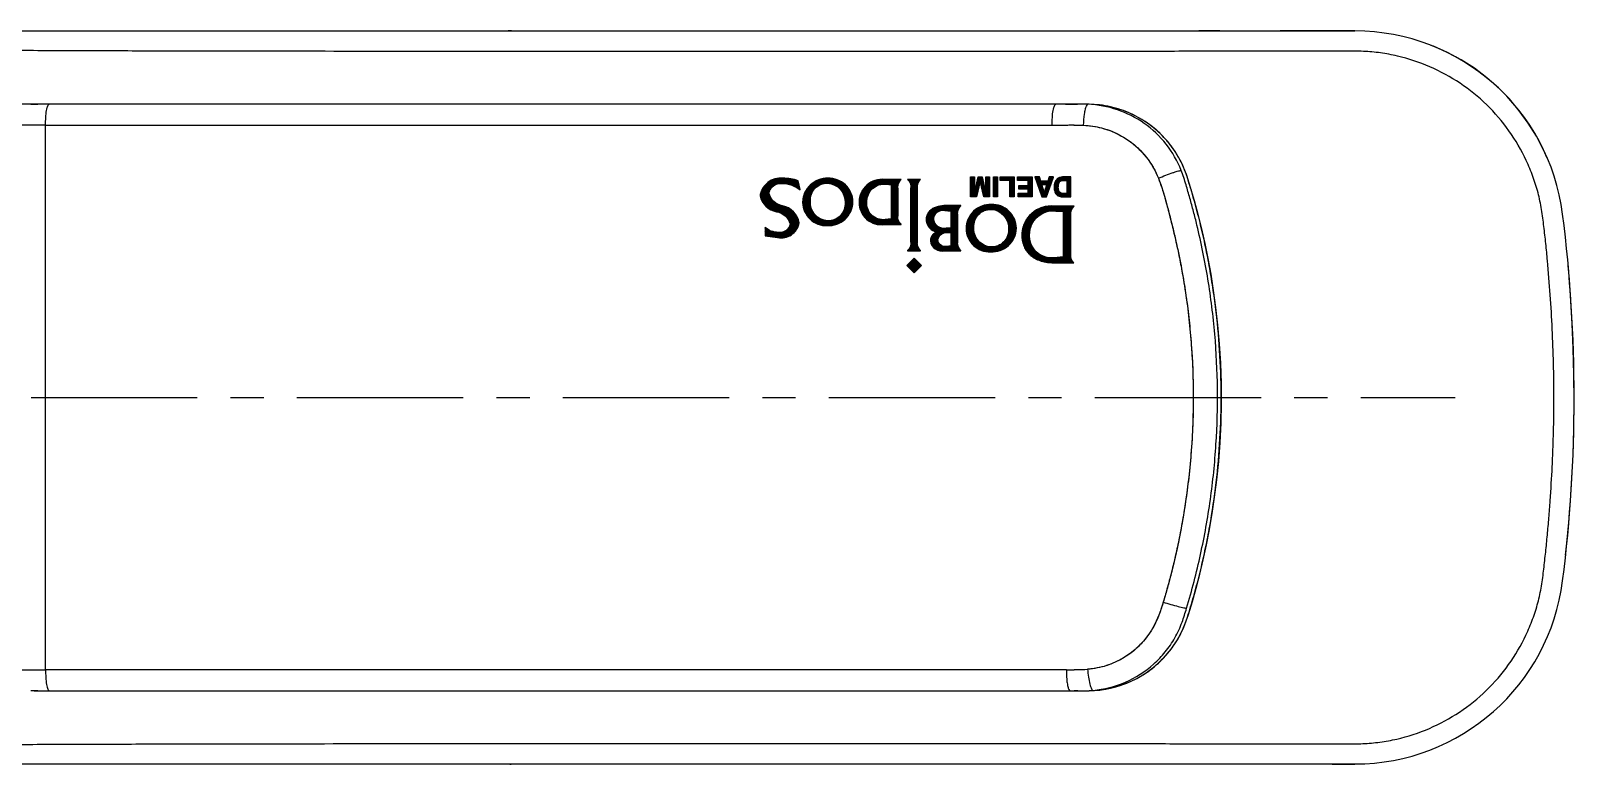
# Model space of a CAD drawing. Header units: millimetres. Extents: x 13335 to 13929, y 3069 to 3489.
# Drawn here: x 13509.6 to 13583.3, y 3342.8 to 3377.8 of the extents above; entities that cross this region are included whole.
import ezdxf

# ---------------------------------------------------------------- set-up
doc = ezdxf.new("R2010")
doc.units = ezdxf.units.MM
doc.header["$LTSCALE"] = 0.25
doc.linetypes.add('CENTER', pattern=[50.8, 31.75, -6.35, 6.35, -6.35])
for name, color, linetype in [('06_ALL_SURFS', 7, 'Continuous'), ('07_ALL_FEATURES', 7, 'Continuous'), ('CENTER', 1, 'CENTER'), ('D', 2, 'Continuous'), ('DWG', 7, 'Continuous'), ('LAYER_1', 160, 'Continuous'), ('기본값', 7, 'Continuous')]:
    doc.layers.add(name, color=color, linetype=linetype)
pattern_1 = [(45, (-873.3370506, -596.911696), (-0.00531108553, 0.00531108553), [])]

# ---------------------------------------------------------------- blocks, each defined once
blk = doc.blocks.new('A$C223B7B8F')
at = {"layer": 'D'}
h = blk.add_hatch(dxfattribs=at)
h.set_pattern_fill('ANSI31', color=256, scale=0.060088, angle=720, style=0)
h.set_pattern_definition(pattern_1)
h.paths.add_polyline_path([(295.428, 514.405), (295.463, 514.394), (295.498, 514.383), (295.534, 514.372), (295.57, 514.363), (295.607, 514.354), (295.645, 514.345), (295.684, 514.338), (295.722, 514.331), (295.762, 514.325), (295.802, 514.319), (295.842, 514.315), (295.884, 514.311), (295.925, 514.307), (295.967, 514.305), (296.01, 514.303), (296.097, 514.301), (297.048, 514.301, -0.236351), (296.913, 514.715), (296.914, 514.788), (296.915, 514.851), (296.915, 516.428), (296.914, 516.499), (296.914, 516.565, -0.243656), (297.072, 517.007), (296.118, 517.007, 0.439642), (294.573, 515.629), (294.574, 515.591), (294.575, 515.553), (294.577, 515.516), (294.58, 515.479), (294.584, 515.443), (294.588, 515.407), (294.594, 515.372), (294.6, 515.337), (294.607, 515.302), (294.615, 515.269), (294.624, 515.235), (294.633, 515.202), (294.644, 515.17), (294.655, 515.138), (294.667, 515.107), (294.679, 515.076), (294.693, 515.046), (294.707, 515.016), (294.722, 514.987), (294.737, 514.958), (294.754, 514.93), (294.771, 514.902), (294.789, 514.875), (294.808, 514.849), (294.827, 514.823), (294.847, 514.798), (294.868, 514.773), (294.889, 514.749), (294.912, 514.725), (294.935, 514.702), (294.958, 514.68), (294.983, 514.658), (295.008, 514.637), (295.033, 514.616), (295.06, 514.596), (295.087, 514.577), (295.115, 514.558), (295.143, 514.54), (295.172, 514.522), (295.202, 514.505), (295.232, 514.489), (295.263, 514.474), (295.295, 514.459), (295.327, 514.444), (295.36, 514.431), (295.394, 514.418)])
h.paths.add_polyline_path([(296.129, 514.539, -0.483453), (294.945, 515.68, -0.445778), (296.203, 516.769), (296.527, 516.739), (296.546, 516.735), (296.546, 514.59), (296.528, 514.586)], flags=16)
h.paths.add_polyline_path([(293.082, 514.819, 0.421392), (294.311, 515.946, 0.424465), (293.115, 517.082, 0.419676), (291.91, 515.929, 0.42023)])
h.paths.add_polyline_path([(293.105, 515.055, -0.422983), (292.283, 515.995, -0.443438), (293.099, 516.846, -0.412579), (293.937, 515.916, -0.44388)], flags=16)
h.paths.add_polyline_path([(290.205, 515.349, 0.448313), (290.89, 514.875), (291.666, 514.875), (291.666, 514.884, -0.295214), (291.522, 515.333), (291.522, 516.568, -0.289977), (291.666, 517.02), (291.666, 517.03), (291.126, 517.03, 0.113927), (290.392, 516.928, 0.285244), (289.999, 516.355, 0.373228), (290.533, 515.775, 0.323791)])
h.paths.add_polyline_path([(291.188, 515.101), (290.968, 515.078, -0.453804), (290.562, 515.402, -0.413868), (291.08, 515.742), (291.188, 515.742)], flags=16)
h.paths.add_polyline_path([(291.188, 515.959), (290.959, 515.946, -0.446221), (290.362, 516.384, -0.476995), (290.903, 516.794), (291.188, 516.768)], flags=16)
h.paths.add_polyline_path([(289.263, 515.336, -0.2882), (289.119, 514.884), (289.119, 514.875), (289.687, 514.875), (289.687, 514.937, -0.248324), (289.597, 515.336), (289.597, 517.822, -0.245344), (289.687, 518.217), (289.687, 518.28), (289.119, 518.28), (289.119, 518.27, -0.290315), (289.263, 517.822)])
h.paths.add_polyline_path([(289.085, 514.166), (289.43, 513.822), (289.687, 514.079), (289.687, 514.254), (289.43, 514.511)])
h.paths.add_polyline_path([(289.687, 514.079), (289.775, 514.166), (289.687, 514.254)])
h.paths.add_polyline_path([(289.687, 514.875), (289.741, 514.875), (289.741, 514.884, -0.04335), (289.687, 514.937)])
h.paths.add_polyline_path([(288.011, 516.127), (288.813, 516.127), (288.813, 516.136, -0.310287), (288.669, 516.575), (288.669, 517.81, -0.280542), (288.813, 518.272), (288.813, 518.282), (288.027, 518.282, 0.44276), (286.799, 517.185, 0.459325)])
h.paths.add_polyline_path([(288.04, 516.362, -0.48581), (287.172, 517.224, -0.453578), (288.096, 518.046), (288.335, 518.023), (288.335, 516.398)], flags=16)
h.paths.add_polyline_path([(285.278, 516.071, 0.421405), (286.506, 517.198, 0.424441), (285.31, 518.334, 0.419716), (284.105, 517.181, 0.420245)])
h.paths.add_polyline_path([(285.301, 516.307, -0.423026), (284.478, 517.247, -0.443471), (285.294, 518.098, -0.412591), (286.132, 517.168, -0.443865)], flags=16)
h.paths.add_polyline_path([(282.314, 515.587), (282.911, 515.501, 0.42075), (283.935, 516.203, 0.317457), (283.149, 517.016, -0.298738), (282.497, 517.625, -0.38441), (283.12, 518.086, -0.161999), (283.995, 517.778), (283.893, 518.216, 0.086778), (283.166, 518.336, 0.406659), (282.071, 517.495, 0.296431), (282.856, 516.737, -0.2788), (283.51, 516.157, -0.426893), (282.945, 515.751, -0.173483), (282.314, 515.983)])
h = blk.add_hatch(dxfattribs=at)
h.set_pattern_fill('ANSI31', color=256, scale=0.057227, angle=720, style=0)
h.set_pattern_definition([(45, (-758.2974646, -589.4941255), (-0.005058176696, 0.005058176696), [])])
h.paths.add_polyline_path([(289.687, 518.217, -0.043414), (289.741, 518.27), (289.741, 518.28), (289.687, 518.28)])
h = blk.add_hatch(dxfattribs=at)
h.set_pattern_fill('ANSI31', color=256, scale=0.060088, angle=720, style=0)
h.set_pattern_definition(pattern_1)
h.paths.add_polyline_path([(296.148, 518.125), (296.123, 518.019), (296.115, 517.9), (296.117, 517.849), (296.123, 517.797), (296.133, 517.744), (296.148, 517.69), (296.17, 517.639), (296.2, 517.591), (296.245, 517.539), (296.299, 517.499), (296.36, 517.471), (296.403, 517.461), (296.451, 517.454), (296.507, 517.451), (296.913, 517.451), (296.913, 518.395), (296.507, 518.395), (296.376, 518.375), (296.271, 518.316), (296.19, 518.219)])
h.paths.add_polyline_path([(296.722, 517.613), (296.54, 517.613), (296.46, 517.622), (296.4, 517.648), (296.359, 517.691), (296.335, 517.75), (296.319, 517.824), (296.314, 517.913), (296.318, 517.98), (296.328, 518.04), (296.344, 518.094), (296.391, 518.171), (296.456, 518.217), (296.54, 518.233), (296.722, 518.233)], flags=16)
h.paths.add_polyline_path([(295.528, 517.451), (295.752, 517.451), (296.089, 518.395), (295.882, 518.395), (295.818, 518.2), (295.472, 518.2), (295.41, 518.395), (295.196, 518.395)])
h.paths.add_polyline_path([(295.765, 518.038), (295.642, 517.667), (295.524, 518.038)], flags=16)
h.paths.add_polyline_path([(294.431, 517.818), (294.876, 517.818), (294.876, 517.618), (294.39, 517.618), (294.39, 517.451), (295.069, 517.451), (295.069, 518.395), (294.365, 518.395), (294.365, 518.226), (294.876, 518.226), (294.876, 517.98), (294.431, 517.98)])
h.paths.add_polyline_path([(294.003, 517.451), (294.199, 517.451), (294.199, 518.395), (293.534, 518.395), (293.534, 518.226), (294.003, 518.226)])
h.paths.add_polyline_path([(293.22, 517.451), (293.416, 517.451), (293.416, 518.395), (293.22, 518.395)])
h.paths.add_polyline_path([(292.854, 517.736), (292.854, 517.71), (292.854, 517.679), (292.855, 517.649), (292.855, 517.623), (292.855, 517.603), (292.677, 518.395), (292.486, 518.395), (292.306, 517.603), (292.306, 517.623), (292.306, 517.649), (292.307, 517.679), (292.307, 517.71), (292.307, 517.736), (292.307, 517.757), (292.307, 518.395), (292.125, 518.395), (292.125, 517.451), (292.408, 517.451), (292.579, 518.193), (292.75, 517.451), (293.036, 517.451), (293.036, 518.395), (292.854, 518.395)])
at = {"layer": '06_ALL_SURFS', "color": 7, "linetype": 'Continuous'}
for p, q in [((247.952, 494.867), (247.952, 520.867)), ((247.952, 494.867), (247.952, 520.867)), ((247.952, 520.867), (296.017, 520.867)), ((296.698, 494.866), (247.952, 494.867))]:
    blk.add_line(p, q, dxfattribs=at)
blk.add_arc((295.625, 561.476), 66.619, 270.92279, 271.79553, dxfattribs=at)
for points, knots in [([(247.952, 520.867), (247.34, 520.862), (246.148, 520.864), (244.411, 520.881), (243.287, 520.939), (242.743, 520.977)], [0, 0, 0, 0, 0.352555, 0.685924, 1, 1, 1, 1]), ([(296.017, 520.867), (296.202, 520.87), (296.553, 520.873), (297.053, 520.88), (297.369, 520.872), (297.518, 520.865)], [0, 0, 0, 0, 0.369757, 0.700879, 1, 1, 1, 1]), ([(297.518, 520.865), (297.665, 520.858), (297.952, 520.83), (298.371, 520.744), (298.77, 520.618), (299.156, 520.451), (299.525, 520.244), (299.87, 519.998), (300.185, 519.719), (300.467, 519.412), (300.713, 519.08), (300.924, 518.722), (301.041, 518.469), (301.094, 518.339)], [0, 0, 0, 0, 0.095509, 0.186508, 0.276335, 0.36673, 0.458457, 0.550315, 0.64117, 0.730941, 0.819773, 0.908892, 1, 1, 1, 1]), ([(301.094, 518.339), (301.152, 518.191), (301.263, 517.88), (301.409, 517.381), (301.56, 516.832), (301.716, 516.225), (301.878, 515.556), (302.042, 514.818), (302.204, 513.999), (302.36, 513.09), (302.502, 512.078), (302.625, 510.947), (302.718, 509.678), (302.765, 508.278), (302.752, 506.81), (302.676, 505.384), (302.553, 504.081), (302.402, 502.925), (302.234, 501.896), (302.055, 500.974), (301.873, 500.145), (301.688, 499.398), (301.507, 498.724), (301.385, 498.298), (301.325, 498.096)], [0, 0, 0, 0, 0.023167, 0.048224, 0.07583, 0.106264, 0.139635, 0.176264, 0.216659, 0.261358, 0.310886, 0.365792, 0.427317, 0.496438, 0.570207, 0.641452, 0.704829, 0.761077, 0.811496, 0.856992, 0.898141, 0.935391, 0.96922, 1, 1, 1, 1]), ([(301.325, 498.096), (301.27, 497.911), (301.156, 497.564), (300.953, 497.083), (300.716, 496.671), (300.453, 496.307), (300.154, 495.98), (299.812, 495.688), (299.435, 495.432), (299.032, 495.218), (298.611, 495.056), (298.169, 494.945), (297.867, 494.904), (297.712, 494.89)], [0, 0, 0, 0, 0.111834, 0.211944, 0.302654, 0.38751, 0.472008, 0.559332, 0.648006, 0.736369, 0.823233, 0.909686, 1, 1, 1, 1]), ([(242.743, 494.756), (243.287, 494.794), (244.411, 494.852), (246.148, 494.869), (247.34, 494.871), (247.952, 494.867)], [0, 0, 0, 0, 0.314071, 0.64744, 1, 1, 1, 1])]:
    blk.add_open_spline(points, degree=3, knots=knots, dxfattribs=at)
at = {"layer": '07_ALL_FEATURES', "color": 7, "linetype": 'Continuous'}
for p, q in [((226.591, 525.368), (310.475, 525.366)), ((270.111, 525.368), (270.038, 525.368)), ((270.165, 525.367), (270.111, 525.368)), ((304.034, 525.367), (303.028, 525.367)), ((310.475, 525.37), (306.907, 525.367)), ((296.191, 521.867), (246.239, 521.867)), ((247.252, 521.866), (247.583, 521.866)), ((297.224, 521.867), (296.212, 521.867)), ((296.662, 521.867), (296.563, 521.867)), ((297.46, 521.868), (297.224, 521.867)), ((297.253, 521.867), (297.224, 521.867)), ((297.627, 521.866), (297.46, 521.868)), ((297.638, 521.867), (297.627, 521.867)), ((297.638, 521.866), (297.627, 521.866)), ((297.638, 521.866), (297.627, 521.866)), ((297.659, 521.783), (297.701, 521.849)), ((297.701, 521.849), (297.73, 521.863)), ((247.952, 520.867), (296.017, 520.867)), ((296.698, 494.866), (247.952, 494.867)), ((247.582, 493.867), (247.252, 493.867)), ((247.41, 493.867), (247.541, 493.867)), ((247.541, 493.868), (247.712, 493.868)), ((247.582, 493.867), (297.639, 493.866)), ((296.816, 493.92), (296.843, 493.88)), ((296.843, 493.88), (296.872, 493.867)), ((297.245, 493.867), (297.464, 493.867)), ((297.464, 493.867), (297.787, 493.874)), ((297.482, 493.866), (297.535, 493.867)), ((297.787, 493.874), (297.971, 493.886)), ((297.787, 493.869), (298.043, 493.879)), ((310.475, 490.367), (226.592, 490.367)), ((270.116, 490.366), (270.157, 490.366)), ((270.157, 490.366), (270.186, 490.367)), ((309.39, 490.365), (310.475, 490.364))]:
    blk.add_line(p, q, dxfattribs=at)
for points in [[(270.202, 525.367), (270.2, 525.367), (270.165, 525.367)], [(319.647, 519.33), (319.506, 519.657), (319.15, 520.337), (318.756, 520.968), (318.326, 521.56), (317.853, 522.119), (317.339, 522.644), (316.78, 523.134), (316.183, 523.582), (315.557, 523.982), (314.905, 524.333), (314.238, 524.632), (314.123, 524.673)], [(297.787, 493.873), (298.048, 493.88), (298.588, 493.944), (299.104, 494.065), (299.592, 494.235), (300.058, 494.451), (300.504, 494.718), (300.928, 495.037), (301.332, 495.415), (301.704, 495.852), (302.037, 496.349), (302.315, 496.901), (302.531, 497.5), (302.718, 498.128), (302.9, 498.772), (303.073, 499.437), (303.237, 500.123), (303.39, 500.832), (303.532, 501.565), (303.662, 502.325), (303.78, 503.116), (303.884, 503.942), (303.972, 504.811), (304.04, 505.714), (304.087, 506.648), (304.109, 507.599), (304.102, 508.553), (304.069, 509.499), (304.013, 510.421), (303.935, 511.314), (303.84, 512.162), (303.729, 512.974), (303.606, 513.751), (303.47, 514.499), (303.323, 515.222), (303.164, 515.921), (302.996, 516.598), (302.818, 517.254), (302.634, 517.891), (302.44, 518.509), (302.197, 519.089), (301.892, 519.618), (301.539, 520.088), (301.149, 520.499), (300.736, 520.849), (300.301, 521.144), (299.846, 521.388), (299.369, 521.583), (298.867, 521.731), (298.341, 521.827), (297.787, 521.864), (297.627, 521.865)], [(320.539, 500.338), (320.6, 500.912), (320.691, 501.904), (320.771, 502.927), (320.839, 504), (320.892, 505.142), (320.929, 506.35), (320.945, 507.657), (320.937, 508.971), (320.906, 510.206), (320.857, 511.379), (320.794, 512.47), (320.718, 513.506), (320.66, 514.169)]]:
    blk.add_lwpolyline(points, dxfattribs=at)
for centre, radius, start, end in [((310.475, 515.367), 9.997, 7.18075, 90), ((295.968, 356.005), 165.862, 89.76007, 89.92295), ((296.864, 566.706), 44.841, 269.74272, 270.46037), ((297.484, 503.761), 18.106, 89.54578, 89.75795), ((297.542, 510.332), 11.535, 88.86689, 89.52496), ((297.463, 514.992), 6.876, 87.77411, 88.54352), ((250.946, 507.867), 70, 352.81925, 7.18075), ((310.475, 500.367), 9.997, 270, 352.81925), ((295.642, 560.751), 65.893, 270.91798, 271.80034), ((297.11, 416.692), 77.175, 89.90043, 90.03275), ((297.456, 514.102), 20.236, 270.1399, 270.51865), ((297.539, 505.056), 11.189, 270.51319, 271.26973)]:
    blk.add_arc(centre, radius, start, end, dxfattribs=at)
for points, knots in [([(228.517, 490.461), (229.306, 490.48), (230.576, 490.514), (232.363, 490.583), (233.628, 490.648), (234.682, 490.72), (235.491, 490.79), (236.303, 490.872), (237.119, 490.938), (237.936, 490.986), (239.026, 491.048), (240.387, 491.125), (242.022, 491.199), (244.204, 491.272), (246.934, 491.311), (250.211, 491.321), (254.581, 491.329), (260.045, 491.34), (266.601, 491.345), (273.157, 491.348), (279.713, 491.349), (285.176, 491.348), (289.547, 491.346), (292.825, 491.346), (296.103, 491.344), (299.381, 491.342), (302.113, 491.34), (304.298, 491.34), (305.937, 491.34), (307.303, 491.34), (308.396, 491.338), (309.216, 491.34), (310.035, 491.333), (310.855, 491.329), (311.672, 491.402), (312.748, 491.599), (314.053, 492.025), (315.5, 492.809), (316.785, 493.838), (317.858, 495.086), (318.552, 496.27), (318.974, 497.279), (319.227, 498.06), (319.397, 498.863), (319.498, 499.676), (319.589, 500.49), (319.67, 501.306), (319.743, 502.122), (319.822, 503.212), (319.891, 504.302), (319.935, 505.394), (319.972, 506.486), (319.982, 507.852), (319.969, 509.491), (319.907, 511.129), (319.811, 512.765), (319.703, 514.127), (319.594, 515.214), (319.503, 516.029), (319.4, 516.842), (319.235, 517.646), (318.986, 518.428), (318.564, 519.436), (317.876, 520.624), (316.806, 521.875), (315.525, 522.909), (314.079, 523.695), (312.776, 524.128), (311.701, 524.329), (310.884, 524.404), (310.064, 524.401), (308.972, 524.394), (307.606, 524.395), (305.967, 524.394), (304.328, 524.393), (302.142, 524.393), (299.41, 524.392), (296.132, 524.389), (292.854, 524.388), (289.576, 524.387), (285.206, 524.386), (279.742, 524.384), (273.186, 524.385), (266.63, 524.388), (261.166, 524.393), (256.796, 524.399), (253.518, 524.406), (250.24, 524.412), (246.963, 524.422), (244.233, 524.461), (242.051, 524.534), (240.689, 524.595), (239.599, 524.652), (238.783, 524.7), (237.965, 524.746), (237.148, 524.793), (236.332, 524.858), (235.519, 524.941), (234.711, 525.011), (233.656, 525.083), (232.39, 525.149), (230.599, 525.218), (229.326, 525.253), (228.534, 525.271)], [0, 0, 0, 0, 0.011422, 0.018387, 0.025874, 0.029748, 0.033672, 0.037617, 0.041566, 0.045515, 0.049463, 0.057356, 0.065248, 0.073142, 0.088941, 0.10475, 0.120561, 0.152182, 0.183804, 0.215425, 0.247047, 0.278669, 0.29448, 0.310291, 0.326102, 0.341912, 0.357723, 0.365629, 0.373534, 0.38144, 0.385392, 0.389345, 0.393298, 0.397251, 0.401202, 0.405155, 0.413051, 0.420948, 0.428845, 0.436741, 0.444638, 0.448591, 0.452543, 0.456494, 0.460446, 0.464399, 0.468351, 0.472304, 0.476257, 0.484162, 0.488114, 0.492067, 0.499972, 0.507877, 0.515782, 0.523687, 0.531592, 0.535545, 0.539498, 0.54345, 0.547401, 0.551353, 0.555306, 0.563203, 0.571099, 0.578996, 0.586892, 0.594789, 0.598742, 0.602694, 0.606646, 0.610599, 0.618505, 0.62641, 0.634316, 0.642221, 0.658032, 0.673843, 0.689654, 0.705464, 0.721275, 0.752897, 0.784519, 0.816141, 0.847762, 0.863573, 0.879384, 0.895194, 0.911004, 0.926803, 0.934696, 0.942588, 0.946535, 0.950482, 0.954429, 0.958378, 0.962327, 0.966273, 0.970198, 0.974073, 0.981569, 0.988544, 1, 1, 1, 1]), ([(247.952, 520.867), (247.952, 520.99), (247.96, 521.226), (247.988, 521.506), (248.026, 521.693), (248.056, 521.786), (248.084, 521.845), (248.114, 521.867), (248.126, 521.867)], [0, 0, 0, 0, 0.35472, 0.683285, 0.81088, 0.905399, 0.965514, 1, 1, 1, 1]), ([(296.017, 520.867), (296.017, 520.99), (296.024, 521.226), (296.053, 521.506), (296.091, 521.693), (296.121, 521.787), (296.149, 521.846), (296.179, 521.867), (296.191, 521.867)], [0, 0, 0, 0, 0.354716, 0.683334, 0.810943, 0.905453, 0.965539, 1, 1, 1, 1]), ([(297.519, 520.865), (297.525, 521.044), (297.546, 521.3), (297.601, 521.606), (297.637, 521.733), (297.659, 521.783)], [0, 0, 0, 0, 0.576603, 0.824278, 1, 1, 1, 1]), ([(302.183, 518.71), (302.006, 519.159), (301.518, 520.007), (300.456, 521.008), (299.16, 521.665), (298.206, 521.844), (297.73, 521.863)], [0, 0, 0, 0, 0.251527, 0.501839, 0.751295, 1, 1, 1, 1]), ([(298.043, 493.879), (298.73, 493.921), (299.763, 494.217), (300.919, 494.986), (301.532, 495.613), (301.937, 496.182), (302.196, 496.64), (302.403, 497.124), (302.56, 497.626), (302.708, 498.13), (302.901, 498.805), (303.12, 499.655), (303.351, 500.682), (303.617, 502.061), (303.873, 503.799), (304.056, 505.898), (304.111, 508.006), (304.039, 510.112), (303.873, 511.861), (303.678, 513.252), (303.501, 514.291), (303.293, 515.323), (303.094, 516.178), (302.918, 516.857), (302.778, 517.364), (302.629, 517.869), (302.481, 518.374), (302.301, 518.868), (302.066, 519.339), (301.783, 519.781), (301.347, 520.326), (300.701, 520.917), (299.798, 521.448), (298.972, 521.726), (298.289, 521.843), (297.943, 521.861), (297.77, 521.864)], [0, 0, 0, 0, 0.061457, 0.092448, 0.123559, 0.139177, 0.154807, 0.170441, 0.18611, 0.201794, 0.217469, 0.248826, 0.280196, 0.311576, 0.374338, 0.437104, 0.49987, 0.562636, 0.625402, 0.656788, 0.688171, 0.719548, 0.750915, 0.766594, 0.78227, 0.797948, 0.813633, 0.829279, 0.84491, 0.860536, 0.876141, 0.907216, 0.938183, 0.969103, 0.984559, 1, 1, 1, 1]), ([(247.952, 520.867), (247.52, 520.867), (245.784, 520.862), (244.044, 520.881), (242.743, 520.977)], [0, 0, 0, 0, 0.248639, 1, 1, 1, 1]), ([(296.017, 520.867), (296.267, 520.871), (296.768, 520.878), (297.268, 520.876), (297.518, 520.865)], [0, 0, 0, 0, 0.500025, 1, 1, 1, 1]), ([(297.518, 520.865), (297.71, 520.855), (298.092, 520.813), (298.837, 520.619), (299.707, 520.181), (300.559, 519.378), (300.949, 518.697), (301.094, 518.339)], [0, 0, 0, 0, 0.124584, 0.249249, 0.498495, 0.748702, 1, 1, 1, 1]), ([(301.094, 518.339), (301.209, 518.386), (301.441, 518.476), (301.723, 518.579), (301.927, 518.646), (302.042, 518.681), (302.123, 518.702), (302.167, 518.71), (302.183, 518.71)], [0, 0, 0, 0, 0.325203, 0.647133, 0.78088, 0.886236, 0.958818, 1, 1, 1, 1]), ([(301.094, 518.339), (301.25, 517.941), (301.487, 517.116), (301.807, 515.874), (302.088, 514.62), (302.321, 513.356), (302.504, 512.084), (302.684, 510.379), (302.788, 508.237), (302.719, 505.665), (302.367, 502.256), (301.816, 499.735), (301.325, 498.096)], [0, 0, 0, 0, 0.062433, 0.12492, 0.187422, 0.249938, 0.312467, 0.375005, 0.500078, 0.625156, 0.750212, 1, 1, 1, 1]), ([(302.439, 497.806), (302.692, 498.654), (303.14, 500.37), (303.607, 502.985), (303.877, 505.623), (303.947, 508.265), (303.84, 510.46), (303.655, 512.205), (303.467, 513.511), (303.229, 514.811), (302.989, 515.888), (302.774, 516.746), (302.627, 517.279), (302.506, 517.703), (302.38, 518.148), (302.271, 518.484), (302.183, 518.71)], [0, 0, 0, 0, 0.125037, 0.250278, 0.375114, 0.499428, 0.623334, 0.685324, 0.747439, 0.809689, 0.872083, 0.903338, 0.934659, 0.950199, 0.965691, 1, 1, 1, 1]), ([(301.325, 498.096), (301.203, 497.681), (300.976, 497.065), (300.495, 496.343), (300.05, 495.871), (299.531, 495.483), (298.962, 495.177), (298.35, 494.974), (297.925, 494.909), (297.712, 494.89)], [0, 0, 0, 0, 0.251309, 0.376809, 0.501959, 0.626828, 0.751417, 0.875763, 1, 1, 1, 1]), ([(297.971, 493.886), (298.5, 493.932), (299.554, 494.198), (300.697, 494.931), (301.44, 495.711), (301.901, 496.384), (302.229, 497.094), (302.372, 497.581), (302.439, 497.806)], [0, 0, 0, 0, 0.251557, 0.504378, 0.6316, 0.759656, 0.888915, 1, 1, 1, 1]), ([(301.325, 498.096), (301.444, 498.059), (301.682, 497.988), (302.01, 497.898), (302.247, 497.838), (302.38, 497.813), (302.423, 497.806), (302.439, 497.806)], [0, 0, 0, 0, 0.324785, 0.646531, 0.885861, 0.958676, 1, 1, 1, 1]), ([(242.743, 494.756), (243.179, 494.788), (244.914, 494.881), (246.652, 494.867), (247.952, 494.867)], [0, 0, 0, 0, 0.251608, 1, 1, 1, 1]), ([(247.952, 494.867), (247.952, 494.744), (247.96, 494.507), (247.988, 494.228), (248.026, 494.041), (248.056, 493.947), (248.084, 493.888), (248.114, 493.867), (248.126, 493.867)], [0, 0, 0, 0, 0.354662, 0.683242, 0.810856, 0.905392, 0.965515, 1, 1, 1, 1]), ([(296.698, 494.866), (296.698, 494.77), (296.702, 494.581), (296.724, 494.313), (296.758, 494.092), (296.793, 493.965), (296.816, 493.92)], [0, 0, 0, 0, 0.299498, 0.594185, 0.838835, 1, 1, 1, 1]), ([(297.712, 494.89), (297.722, 494.767), (297.75, 494.529), (297.809, 494.216), (297.872, 494.006), (297.927, 493.908), (297.959, 493.886), (297.971, 493.886)], [0, 0, 0, 0, 0.350444, 0.678562, 0.902993, 0.964757, 1, 1, 1, 1])]:
    blk.add_open_spline(points, degree=3, knots=knots, dxfattribs=at)
at = {"layer": 'LAYER_1', "color": 0, "linetype": 'Continuous'}
for points in [[(292.408, 517.451), (292.125, 517.451), (292.125, 518.395), (292.307, 518.395), (292.307, 517.757), (292.307, 517.736), (292.307, 517.71), (292.307, 517.679), (292.306, 517.649), (292.306, 517.623), (292.306, 517.603), (292.486, 518.395), (292.677, 518.395), (292.855, 517.603), (292.855, 517.623), (292.855, 517.649), (292.854, 517.679), (292.854, 517.71), (292.854, 517.736), (292.854, 518.395), (293.036, 518.395), (293.036, 517.451), (292.75, 517.451), (292.579, 518.193), (292.408, 517.451)], [(293.22, 518.395), (293.416, 518.395), (293.416, 517.451), (293.22, 517.451), (293.22, 518.395)], [(294.199, 517.451), (294.003, 517.451), (294.003, 518.226), (293.534, 518.226), (293.534, 518.395), (294.199, 518.395), (294.199, 517.451)], [(294.39, 517.618), (294.876, 517.618), (294.876, 517.818), (294.431, 517.818), (294.431, 517.98), (294.876, 517.98), (294.876, 518.226), (294.365, 518.226), (294.365, 518.395), (295.069, 518.395), (295.069, 517.451), (294.39, 517.451), (294.39, 517.618)], [(296.089, 518.395), (295.882, 518.395), (295.818, 518.2), (295.472, 518.2), (295.41, 518.395), (295.196, 518.395), (295.528, 517.451), (295.752, 517.451), (296.089, 518.395)], [(296.507, 517.451), (296.913, 517.451), (296.913, 518.395), (296.507, 518.395), (296.376, 518.375), (296.271, 518.316), (296.19, 518.219), (296.148, 518.125), (296.123, 518.019), (296.115, 517.9), (296.117, 517.849), (296.123, 517.797), (296.133, 517.744), (296.148, 517.69), (296.17, 517.639), (296.2, 517.591), (296.245, 517.539), (296.299, 517.499), (296.36, 517.471), (296.403, 517.461), (296.451, 517.454), (296.507, 517.451)], [(296.54, 517.613), (296.46, 517.622), (296.4, 517.648), (296.359, 517.691), (296.335, 517.75), (296.319, 517.824), (296.314, 517.913), (296.318, 517.98), (296.328, 518.04), (296.344, 518.094), (296.391, 518.171), (296.456, 518.217), (296.54, 518.233), (296.722, 518.233), (296.722, 517.613), (296.54, 517.613)], [(295.642, 517.667), (295.524, 518.038), (295.765, 518.038), (295.642, 517.667)]]:
    blk.add_lwpolyline(points, dxfattribs=at)
at = {"layer": '기본값', "elevation": 283.295}
for points in [[(283.166, 518.336, 0.406659), (282.071, 517.495, 0.296431), (282.856, 516.737, -0.2788), (283.51, 516.157, -0.426893), (282.945, 515.751, -0.173483), (282.314, 515.983), (282.314, 515.587), (282.911, 515.501, 0.42075), (283.935, 516.203, 0.317457), (283.149, 517.016, -0.298738), (282.497, 517.625, -0.38441), (283.12, 518.086, -0.161999), (283.995, 517.778), (283.893, 518.216, 0.086778), (283.166, 518.336)], [(283.166, 518.336, 0.406659), (282.071, 517.495, 0.296431), (282.856, 516.737, -0.2788), (283.51, 516.157, -0.426893), (282.945, 515.751, -0.173483), (282.314, 515.983), (282.314, 515.587), (282.911, 515.501, 0.42075), (283.935, 516.203, 0.317457), (283.149, 517.016, -0.298738), (282.497, 517.625, -0.38441), (283.12, 518.086, -0.161999), (283.995, 517.778), (283.893, 518.216, 0.086778), (283.166, 518.336)], [(285.278, 516.071, 0.421405), (286.506, 517.198, 0.424441), (285.31, 518.334, 0.419716), (284.105, 517.181, 0.420245), (285.278, 516.071)], [(285.278, 516.071, 0.421405), (286.506, 517.198, 0.424441), (285.31, 518.334, 0.419716), (284.105, 517.181, 0.420245), (285.278, 516.071)], [(285.301, 516.307, -0.423026), (284.478, 517.247, -0.443471), (285.294, 518.098, -0.412591), (286.132, 517.168, -0.443865), (285.301, 516.307)], [(285.301, 516.307, -0.423026), (284.478, 517.247, -0.443471), (285.294, 518.098, -0.412591), (286.132, 517.168, -0.443865), (285.301, 516.307)], [(288.669, 517.81, -0.280542), (288.813, 518.272), (288.813, 518.282), (288.027, 518.282, 0.44276), (286.799, 517.185, 0.459325), (288.011, 516.127), (288.813, 516.127), (288.813, 516.136, -0.310287), (288.669, 516.575), (288.669, 517.81)], [(288.669, 517.81, -0.280542), (288.813, 518.272), (288.813, 518.282), (288.027, 518.282, 0.44276), (286.799, 517.185, 0.459325), (288.011, 516.127), (288.813, 516.127), (288.813, 516.136, -0.310287), (288.669, 516.575), (288.669, 517.81)], [(289.597, 515.336), (289.597, 517.822, -0.291867), (289.741, 518.27), (289.741, 518.28), (289.119, 518.28), (289.119, 518.27, -0.290315), (289.263, 517.822), (289.263, 515.336, -0.2882), (289.119, 514.884), (289.119, 514.875), (289.741, 514.875), (289.741, 514.884, -0.294848), (289.597, 515.336)], [(289.597, 515.336), (289.597, 517.822, -0.291867), (289.741, 518.27), (289.741, 518.28), (289.119, 518.28), (289.119, 518.27, -0.290315), (289.263, 517.822), (289.263, 515.336, -0.2882), (289.119, 514.884), (289.119, 514.875), (289.741, 514.875), (289.741, 514.884, -0.294848), (289.597, 515.336)], [(288.335, 516.398), (288.04, 516.362, -0.48581), (287.172, 517.224, -0.453578), (288.096, 518.046), (288.335, 518.023), (288.335, 516.398)], [(288.335, 516.398), (288.04, 516.362, -0.48581), (287.172, 517.224, -0.453578), (288.096, 518.046), (288.335, 518.023), (288.335, 516.398)], [(291.522, 515.333), (291.522, 516.568, -0.289977), (291.666, 517.02), (291.666, 517.03), (291.126, 517.03, 0.113927), (290.392, 516.928, 0.285244), (289.999, 516.355, 0.373228), (290.533, 515.775, 0.323791), (290.205, 515.349, 0.448313), (290.89, 514.875), (291.666, 514.875), (291.666, 514.884, -0.295214), (291.522, 515.333)], [(291.522, 515.333), (291.522, 516.568, -0.289977), (291.666, 517.02), (291.666, 517.03), (291.126, 517.03, 0.113927), (290.392, 516.928, 0.285244), (289.999, 516.355, 0.373228), (290.533, 515.775, 0.323791), (290.205, 515.349, 0.448313), (290.89, 514.875), (291.666, 514.875), (291.666, 514.884, -0.295214), (291.522, 515.333)], [(290.959, 515.946, -0.446221), (290.362, 516.384, -0.476995), (290.903, 516.794), (291.188, 516.768), (291.188, 515.959), (290.959, 515.946)], [(290.959, 515.946, -0.446221), (290.362, 516.384, -0.476995), (290.903, 516.794), (291.188, 516.768), (291.188, 515.959), (290.959, 515.946)], [(293.082, 514.819, 0.421392), (294.311, 515.946, 0.424465), (293.115, 517.082, 0.419676), (291.91, 515.929, 0.42023), (293.082, 514.819)], [(293.082, 514.819, 0.421392), (294.311, 515.946, 0.424465), (293.115, 517.082, 0.419676), (291.91, 515.929, 0.42023), (293.082, 514.819)], [(293.105, 515.055, -0.422983), (292.283, 515.995, -0.443438), (293.099, 516.846, -0.412579), (293.937, 515.916, -0.44388), (293.105, 515.055)], [(293.105, 515.055, -0.422983), (292.283, 515.995, -0.443438), (293.099, 516.846, -0.412579), (293.937, 515.916, -0.44388), (293.105, 515.055)], [(296.097, 514.301), (297.048, 514.301, -0.236351), (296.913, 514.715), (296.914, 514.788), (296.915, 514.851), (296.915, 516.428), (296.914, 516.499), (296.914, 516.565, -0.243656), (297.072, 517.007), (296.118, 517.007, 0.439642), (294.573, 515.629), (294.574, 515.591), (294.575, 515.553), (294.577, 515.516), (294.58, 515.479), (294.584, 515.443), (294.588, 515.407), (294.594, 515.372), (294.6, 515.337), (294.607, 515.302), (294.615, 515.269), (294.624, 515.235), (294.633, 515.202), (294.644, 515.17), (294.655, 515.138), (294.667, 515.107), (294.679, 515.076), (294.693, 515.046), (294.707, 515.016), (294.722, 514.987), (294.737, 514.958), (294.754, 514.93), (294.771, 514.902), (294.789, 514.875), (294.808, 514.849), (294.827, 514.823), (294.847, 514.798), (294.868, 514.773), (294.889, 514.749), (294.912, 514.725), (294.935, 514.702), (294.958, 514.68), (294.983, 514.658), (295.008, 514.637), (295.033, 514.616), (295.06, 514.596), (295.087, 514.577), (295.115, 514.558), (295.143, 514.54), (295.172, 514.522), (295.202, 514.505), (295.232, 514.489), (295.263, 514.474), (295.295, 514.459), (295.327, 514.444), (295.36, 514.431), (295.394, 514.418), (295.428, 514.405), (295.463, 514.394), (295.498, 514.383), (295.534, 514.372), (295.57, 514.363), (295.607, 514.354), (295.645, 514.345), (295.684, 514.338), (295.722, 514.331), (295.762, 514.325), (295.802, 514.319), (295.842, 514.315), (295.884, 514.311), (295.925, 514.307), (295.967, 514.305), (296.01, 514.303), (296.097, 514.301)], [(296.097, 514.301), (297.048, 514.301, -0.236351), (296.913, 514.715), (296.914, 514.788), (296.915, 514.851), (296.915, 516.428), (296.914, 516.499), (296.914, 516.565, -0.243656), (297.072, 517.007), (296.118, 517.007, 0.439642), (294.573, 515.629), (294.574, 515.591), (294.575, 515.553), (294.577, 515.516), (294.58, 515.479), (294.584, 515.443), (294.588, 515.407), (294.594, 515.372), (294.6, 515.337), (294.607, 515.302), (294.615, 515.269), (294.624, 515.235), (294.633, 515.202), (294.644, 515.17), (294.655, 515.138), (294.667, 515.107), (294.679, 515.076), (294.693, 515.046), (294.707, 515.016), (294.722, 514.987), (294.737, 514.958), (294.754, 514.93), (294.771, 514.902), (294.789, 514.875), (294.808, 514.849), (294.827, 514.823), (294.847, 514.798), (294.868, 514.773), (294.889, 514.749), (294.912, 514.725), (294.935, 514.702), (294.958, 514.68), (294.983, 514.658), (295.008, 514.637), (295.033, 514.616), (295.06, 514.596), (295.087, 514.577), (295.115, 514.558), (295.143, 514.54), (295.172, 514.522), (295.202, 514.505), (295.232, 514.489), (295.263, 514.474), (295.295, 514.459), (295.327, 514.444), (295.36, 514.431), (295.394, 514.418), (295.428, 514.405), (295.463, 514.394), (295.498, 514.383), (295.534, 514.372), (295.57, 514.363), (295.607, 514.354), (295.645, 514.345), (295.684, 514.338), (295.722, 514.331), (295.762, 514.325), (295.802, 514.319), (295.842, 514.315), (295.884, 514.311), (295.925, 514.307), (295.967, 514.305), (296.01, 514.303), (296.097, 514.301)], [(296.528, 514.586), (296.129, 514.539, -0.483453), (294.945, 515.68, -0.445778), (296.203, 516.769), (296.527, 516.739), (296.546, 516.735), (296.546, 514.59), (296.528, 514.586)], [(296.528, 514.586), (296.129, 514.539, -0.483453), (294.945, 515.68, -0.445778), (296.203, 516.769), (296.527, 516.739), (296.546, 516.735), (296.546, 514.59), (296.528, 514.586)], [(290.968, 515.078, -0.453804), (290.562, 515.402, -0.413868), (291.08, 515.742), (291.188, 515.742), (291.188, 515.101), (290.968, 515.078)], [(290.968, 515.078, -0.453804), (290.562, 515.402, -0.413868), (291.08, 515.742), (291.188, 515.742), (291.188, 515.101), (290.968, 515.078)]]:
    blk.add_lwpolyline(points, format="xyb", dxfattribs=at)
blk.add_lwpolyline([(289.085, 514.166), (289.43, 513.822), (289.775, 514.166), (289.43, 514.511), (289.085, 514.166)], dxfattribs=at)
blk.add_lwpolyline([(289.085, 514.166), (289.43, 513.822), (289.775, 514.166), (289.43, 514.511), (289.085, 514.166)], dxfattribs=at)

msp = doc.modelspace()

# ---------------------------------------------------------------- linework, layer by layer
at = {"layer": 'CENTER'}
msp.add_line((13446.1104, 3360.2821), (13577.60875, 3360.2821), dxfattribs=at)

# ---------------------------------------------------------------- block references
at = {"layer": 'DWG'}
msp.add_blockref('A$C223B7B8F', (13262.35096, 2852.41541), dxfattribs=at)

doc.saveas('drawing.dxf')
